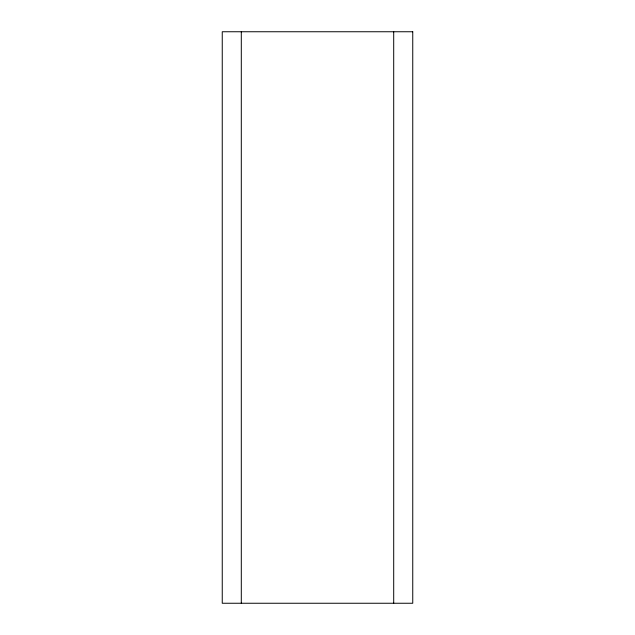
<?xml version="1.0" encoding="UTF-8"?>
<svg xmlns="http://www.w3.org/2000/svg" width="635" height="635" viewBox="0 0 635 635"><rect width="100%" height="100%" fill="white"/><g stroke="black" fill="none" stroke-linecap="round" stroke-linejoin="round"><path stroke-width="0.95" d="M393.7 31.75L393.7 603.25M241.3 31.75L241.3 603.25M412.75 31.75L222.25 31.75L222.25 603.25L412.75 603.25L412.75 31.75"/></g></svg>
